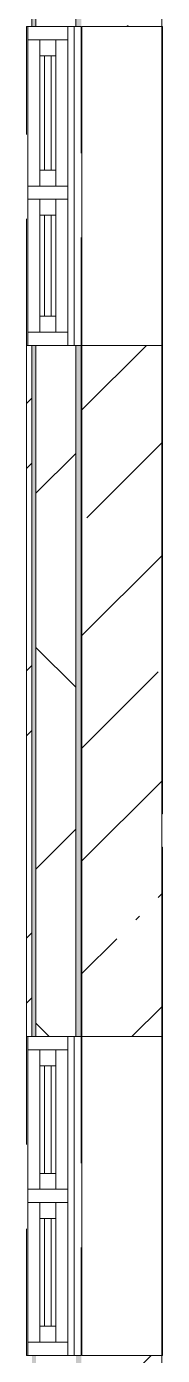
# Model space of a CAD drawing. Header units: millimetres. Extents: x 48966 to 155647, y -43515 to 30475.
# Drawn here: x 56824 to 57334, y 14017 to 19017 of the extents above; entities that cross this region are included whole.
import ezdxf

# ---------------------------------------------------------------- set-up
doc = ezdxf.new("R2010")
doc.units = ezdxf.units.MM
doc.linetypes.add('Осевые', pattern=[6350, 1270, -952.5, 3175, -952.5])
doc.linetypes.add('Сверху', pattern=[793.75, 476.25, -317.5])
for name, color, linetype, lineweight in [('Импосты витража', 7, 'Continuous', 9), ('Импосты витража-1', 7, 'Continuous', 18), ('Общие ребра', 7, 'Continuous', 9), ('Окна', 7, 'Continuous', 9), ('Окна-1', 7, 'Сверху', 9), ('Окна-2', 7, 'Continuous', 18), ('Оси-2', 7, 'Осевые', 9), ('Перекрытия', 7, 'Continuous', 9), ('Стены', 7, 'Continuous', 9), ('Стены-1', 7, 'Continuous', 18), ('Штриховка разреза-2', 7, 'Continuous', 9)]:
    doc.layers.add(name, color=color, linetype=linetype, lineweight=lineweight)
pattern_1 = [(0, (0, 0), (812.8, 203.2), [67.056, -542.544, 67.056, -542.544, -3251.2]), (0, (0, 0), (812.8, 203.2), [-1219.2, 67.056, -1152.144, 67.056, -542.544, -1422.4]), (0, (0, 0), (812.8, 203.2), [-3048, 67.056, -339.344, 67.056, -948.944]), (120, (304.8, 101.6), (-582.37636, 602.30545), [67.056, -542.544, 67.056, -542.544, -3251.2]), (120, (304.8, 101.6), (-582.37636, 602.30545), [-1219.2, 67.056, -1152.144, 67.056, -542.544, -1422.4]), (120, (304.8, 101.6), (-582.37636, 602.30545), [-3048, 67.056, -339.344, 67.056, -948.944]), (240, (406.4, 508), (-230.42364, -805.50545), [67.056, -542.544, 67.056, -542.544, -3251.2]), (240, (406.4, 508), (-230.42364, -805.50545), [-1219.2, 67.056, -1152.144, 67.056, -542.544, -1422.4]), (240, (406.4, 508), (-230.42364, -805.50545), [-3048, 67.056, -339.344, 67.056, -948.944])]

# ---------------------------------------------------------------- blocks, each defined once
blk = doc.blocks.new('M_Окно-Квадратный проем - 1200 x 11450 mm-1434535-План 2-го этажа на отм_ 0_000')
at = {"layer": 'Окна'}
for p, q in [((-608.2, -102.5), (-608.2, 102.5)), ((591.8, 102.5), (591.8, -102.5))]:
    blk.add_line(p, q, dxfattribs=at)
at = {"layer": 'Окна-1'}
for p, q in [((-608.2, 102.5), (591.8, 102.5)), ((591.8, -102.5), (-608.2, -102.5))]:
    blk.add_line(p, q, dxfattribs=at)
blk = doc.blocks.new('Панель окно - Верхнее левое-8279401-План 2-го этажа на отм_ 0_000')
at = {"layer": 'Окна'}
for p, q in [((215, 30), (-215, 30)), ((-215, 30), (-215, -30)), ((215, -30), (215, 30)), ((-215, -30), (215, -30))]:
    blk.add_line(p, q, dxfattribs=at)
at = {"layer": 'Окна-2'}
for p, q in [((-215, 30), (-275, 30)), ((-275, 30), (-275, -30)), ((-215, -30), (-215, 30)), ((215, 12.5), (-215, 12.5)), ((-215, 12.5), (-215, -12.5)), ((215, 30), (215, -30)), ((275, 30), (215, 30)), ((215, -12.5), (215, 12.5)), ((275, -30), (275, 30)), ((-275, -30), (-215, -30)), ((-215, -12.5), (215, -12.5)), ((215, -30), (275, -30))]:
    blk.add_line(p, q, dxfattribs=at)
blk = doc.blocks.new('Панель окно - Верхнее правое-8286427-План 2-го этажа на отм_ 0_000')
at = {"layer": 'Окна'}
for p, q in [((190, 30), (-190, 30)), ((-190, 30), (-190, -30)), ((190, -30), (190, 30)), ((-190, -30), (190, -30))]:
    blk.add_line(p, q, dxfattribs=at)
at = {"layer": 'Окна-2'}
for p, q in [((-190, 30), (-250, 30)), ((-250, 30), (-250, -30)), ((-190, -30), (-190, 30)), ((190, 12.5), (-190, 12.5)), ((-190, 12.5), (-190, -12.5)), ((190, 30), (190, -30)), ((250, 30), (190, 30)), ((190, -12.5), (190, 12.5)), ((250, -30), (250, 30)), ((-250, -30), (-190, -30)), ((-190, -12.5), (190, -12.5)), ((190, -30), (250, -30))]:
    blk.add_line(p, q, dxfattribs=at)
blk = doc.blocks.new('Прямоугольный импост - Прямоугольный импост 1-2037709-План 2-го этажа на отм_ 0_000')
at = {"layer": 'Импосты витража-1'}
for p, q in [((-50, 75), (0, 75)), ((-50, -75), (-50, 75)), ((0, 75), (0, -75)), ((0, -75), (-50, -75))]:
    blk.add_line(p, q, dxfattribs=at)
blk = doc.blocks.new('Прямоугольный импост - Прямоугольный импост 1-2037714-План 2-го этажа на отм_ 0_000')
at = {"layer": 'Импосты витража-1'}
for p, q in [((0, 75), (-50, 75)), ((-50, 75), (-50, -75)), ((0, -75), (0, 75)), ((-50, -75), (0, -75))]:
    blk.add_line(p, q, dxfattribs=at)
blk = doc.blocks.new('Прямоугольный импост - Прямоугольный импост 1-2108582-План 2-го этажа на отм_ 0_000')
at = {"layer": 'Импосты витража-1'}
for p, q in [((-25, 75), (25, 75)), ((-25, -75), (-25, 75)), ((25, 75), (25, -75)), ((25, -75), (-25, -75))]:
    blk.add_line(p, q, dxfattribs=at)
blk = doc.blocks.new('Прямоугольный импост - Прямоугольный импост 1-2125102-План 2-го этажа на отм_ 0_000')
at = {"layer": 'Импосты витража'}
for p, q in [((93481.6, 25742.1), (93481.6, 25892.1)), ((93481.6, 25892.1), (94056.6, 25892.1)), ((94056.6, 25742.1), (93481.6, 25742.1))]:
    blk.add_line(p, q, dxfattribs=at)
blk = doc.blocks.new('Прямоугольный импост - Прямоугольный импост 1-2125103-План 2-го этажа на отм_ 0_000')
at = {"layer": 'Импосты витража'}
for p, q in [((94056.6, 25892.1), (94581.6, 25892.1)), ((94581.6, 25892.1), (94581.6, 25742.1)), ((94581.6, 25742.1), (94056.6, 25742.1))]:
    blk.add_line(p, q, dxfattribs=at)
blk = doc.blocks.new('Панель окно - Верхнее левое-8277192-План 2-го этажа на отм_ 0_000')
at = {"layer": 'Окна'}
for p, q in [((202.5, 30), (-202.5, 30)), ((-202.5, 30), (-202.5, -30)), ((202.5, -30), (202.5, 30)), ((-202.5, -30), (202.5, -30))]:
    blk.add_line(p, q, dxfattribs=at)
at = {"layer": 'Окна-2'}
for p, q in [((-202.5, 30), (-262.5, 30)), ((-262.5, 30), (-262.5, -30)), ((-202.5, -30), (-202.5, 30)), ((202.5, 12.5), (-202.5, 12.5)), ((-202.5, 12.5), (-202.5, -12.5)), ((202.5, 30), (202.5, -30)), ((262.5, 30), (202.5, 30)), ((202.5, -12.5), (202.5, 12.5)), ((262.5, -30), (262.5, 30)), ((-262.5, -30), (-202.5, -30)), ((-202.5, -12.5), (202.5, -12.5)), ((202.5, -30), (262.5, -30))]:
    blk.add_line(p, q, dxfattribs=at)
blk = doc.blocks.new('Панель окно - Верхнее правое-8277188-План 2-го этажа на отм_ 0_000')
at = {"layer": 'Окна'}
for p, q in [((202.5, 30), (-202.5, 30)), ((-202.5, 30), (-202.5, -30)), ((202.5, -30), (202.5, 30)), ((-202.5, -30), (202.5, -30))]:
    blk.add_line(p, q, dxfattribs=at)
at = {"layer": 'Окна-2'}
for p, q in [((-202.5, 30), (-262.5, 30)), ((-262.5, 30), (-262.5, -30)), ((-202.5, -30), (-202.5, 30)), ((202.5, 12.5), (-202.5, 12.5)), ((-202.5, 12.5), (-202.5, -12.5)), ((202.5, 30), (202.5, -30)), ((262.5, 30), (202.5, 30)), ((202.5, -12.5), (202.5, 12.5)), ((262.5, -30), (262.5, 30)), ((-262.5, -30), (-202.5, -30)), ((-202.5, -12.5), (202.5, -12.5)), ((202.5, -30), (262.5, -30))]:
    blk.add_line(p, q, dxfattribs=at)
blk = doc.blocks.new('Прямоугольный импост - Прямоугольный импост 1-2125096-План 2-го этажа на отм_ 0_000')
at = {"layer": 'Импосты витража'}
for p, q in [((106031.6, 25892.1), (106581.6, 25892.1)), ((106581.6, 25892.1), (106581.6, 25742.1)), ((106581.6, 25742.1), (106031.6, 25742.1))]:
    blk.add_line(p, q, dxfattribs=at)
blk = doc.blocks.new('Прямоугольный импост - Прямоугольный импост 1-2125097-План 2-го этажа на отм_ 0_000')
at = {"layer": 'Импосты витража'}
for p, q in [((105481.6, 25742.1), (105481.6, 25892.1)), ((105481.6, 25892.1), (106031.6, 25892.1)), ((106031.6, 25742.1), (105481.6, 25742.1))]:
    blk.add_line(p, q, dxfattribs=at)

msp = doc.modelspace()

# ---------------------------------------------------------------- hatches: boundary and pattern name
at = {"layer": 'Штриховка разреза-2'}
h = msp.add_hatch(dxfattribs=at)
h.set_pattern_fill('FP_1', color=256, style=0, pattern_type=2)
h.set_pattern_definition([(45, (0, 0), (-424.264, 424.264), [600, -100, 20, -100]), (45, (0, 424), (-424.264, 424.264), [])])
h.paths.add_polyline_path([(57331.6, 13217.1), (57331.6, 14017.1), (57031.6, 14017.1), (57031.6, 13217.1)], flags=0)
h.paths.add_polyline_path([(57331.6, 15217.1), (57331.6, 17817.1), (57031.6, 17817.1), (57031.6, 15217.1)], flags=0)
h.paths.add_polyline_path([(57331.6, 19017.1), (57331.6, 21067.1), (57031.6, 21067.1), (57031.6, 19017.1)], flags=0)
h = msp.add_hatch(dxfattribs=at)
h.set_pattern_fill('FP_2', color=256, style=0, pattern_type=2)
h.set_pattern_definition([(45, (0, 0), (-502.894, 502.894), []), (45, (0, 762), (-502.894, 502.894), [])])
h.paths.add_polyline_path([(56824.1, -21673.3), (56844.1, -21672.9), (56844.1, -19082.9), (56824.1, -19082.9), (56824.1, -20579.5)], flags=0)
h.paths.add_polyline_path([(56824.1, -17882.9), (56844.1, -17882.9), (56844.1, -14684.1), (56824.1, -14684.1), (56824.1, -17102.7)], flags=0)
h.paths.add_polyline_path([(56824.1, -13484.1), (56844.1, -13484.1), (56844.1, -11682.9), (56824.1, -11682.9), (56824.1, -12467)], flags=0)
h.paths.add_polyline_path([(56824.1, -10482.9), (56844.1, -10482.9), (56844.1, -8682.9), (56824.1, -8682.9), (56824.1, -10149.1)], flags=0)
h.paths.add_polyline_path([(56844.1, -7482.9), (56844.1, -5682.9), (56824.1, -5682.9), (56824.1, -7482.9)], flags=0)
h.paths.add_polyline_path([(56844.1, -4482.9), (56844.1, -2682.9), (56824.1, -2682.9), (56824.1, -4482.9)], flags=0)
h.paths.add_polyline_path([(56824.1, -1482.9), (56844.1, -1482.9), (56844.1, 317.1), (56824.1, 317.1), (56824.1, -877.6)], flags=0)
h.paths.add_polyline_path([(56824.1, 1517.1), (56844.1, 1517.1), (56844.1, 3317.1), (56824.1, 3317.1)], flags=0)
h.paths.add_polyline_path([(56824.1, 4517.1), (56844.1, 4517.1), (56844.1, 6317.1), (56824.1, 6317.1), (56824.1, 6076)], flags=0)
h.paths.add_polyline_path([(56844.1, 7517.1), (56844.1, 9217.1), (56824.1, 9217.1), (56824.1, 7517.1)], flags=0)
h.paths.add_polyline_path([(56844.1, 10417.1), (56844.1, 14017.1), (56824.1, 14017.1), (56824.1, 10417.1)], flags=0)
h.paths.add_polyline_path([(56844.1, 15217.1), (56844.1, 17817.1), (56824.1, 17817.1), (56824.1, 15217.1)], flags=0)
h.paths.add_polyline_path([(56844.1, 19017.1), (56844.1, 20883), (56824.1, 20883), (56824.1, 19017.1)], flags=0)
h = msp.add_hatch(dxfattribs=at)
h.set_pattern_fill('FP_32', color=256, style=0, pattern_type=2)
h.set_pattern_definition(pattern_1)
h.paths.add_polyline_path([(56844.1, -21672.9), (56859.1, -21672.7), (56859.1, -19082.9), (56844.1, -19082.9), (56844.1, -20579.5)], flags=0)
h.paths.add_polyline_path([(56844.1, -17882.9), (56859.1, -17882.9), (56859.1, -14684.1), (56844.1, -14684.1), (56844.1, -17102.7)], flags=0)
h.paths.add_polyline_path([(56844.1, -13484.1), (56859.1, -13484.1), (56859.1, -11682.9), (56844.1, -11682.9), (56844.1, -12467)], flags=0)
h.paths.add_polyline_path([(56859.1, -10482.9), (56859.1, -8682.9), (56844.1, -8682.9), (56844.1, -10482.9)], flags=0)
h.paths.add_polyline_path([(56844.1, -7482.9), (56859.1, -7482.9), (56859.1, -5682.9), (56844.1, -5682.9)], flags=0)
h.paths.add_polyline_path([(56844.1, -4482.9), (56859.1, -4482.9), (56859.1, -2682.9), (56844.1, -2682.9), (56844.1, -3195.5)], flags=0)
h.paths.add_polyline_path([(56844.1, -1482.9), (56859.1, -1482.9), (56859.1, 317.1), (56844.1, 317.1), (56844.1, -877.6)], flags=0)
h.paths.add_polyline_path([(56859.1, 1517.1), (56859.1, 3317.1), (56844.1, 3317.1), (56844.1, 1517.1)], flags=0)
h.paths.add_polyline_path([(56859.1, 4517.1), (56859.1, 6317.1), (56844.1, 6317.1), (56844.1, 4517.1)], flags=0)
h.paths.add_polyline_path([(56844.1, 7517.1), (56859.1, 7517.1), (56859.1, 9217.1), (56844.1, 9217.1), (56844.1, 8393.9)], flags=0)
h.paths.add_polyline_path([(56844.1, 10417.1), (56859.1, 10417.1), (56859.1, 14017.1), (56844.1, 14017.1), (56844.1, 10711.8)], flags=0)
h.paths.add_polyline_path([(56844.1, 15217.1), (56859.1, 15217.1), (56859.1, 17817.1), (56844.1, 17817.1), (56844.1, 15347.5)], flags=0)
h.paths.add_polyline_path([(56859.1, 19017.1), (56859.1, 20883), (56844.1, 20883), (56844.1, 19017.1)], flags=0)
h = msp.add_hatch(dxfattribs=at)
h.set_pattern_fill('FP_33', color=256, style=0, pattern_type=2)
h.set_pattern_definition([(45, (0, 0), (-707.107, 707.107), []), (135, (0, 0), (-707.107, -707.107), [])])
h.paths.add_polyline_path([(56859.1, -21672.7), (56986.9, -21670.6), (57009.1, -21667.2), (57009.1, -19082.9), (56859.1, -19082.9), (56859.1, -20579.5)], flags=0)
h.paths.add_polyline_path([(57009.1, -17882.9), (57009.1, -14684.1), (56859.1, -14684.1), (56859.1, -17882.9)], flags=0)
h.paths.add_polyline_path([(57009.1, -13484.1), (57009.1, -11682.9), (56859.1, -11682.9), (56859.1, -13484.1)], flags=0)
h.paths.add_polyline_path([(57009.1, -10482.9), (57009.1, -8682.9), (56859.1, -8682.9), (56859.1, -10482.9)], flags=0)
h.paths.add_polyline_path([(57009.1, -7482.9), (57009.1, -5682.9), (56859.1, -5682.9), (56859.1, -7482.9)], flags=0)
h.paths.add_polyline_path([(56859.1, -4482.9), (57009.1, -4482.9), (57009.1, -2682.9), (56859.1, -2682.9), (56859.1, -3195.5)], flags=0)
h.paths.add_polyline_path([(57009.1, -1482.9), (57009.1, 317.1), (56859.1, 317.1), (56859.1, -1482.9)], flags=0)
h.paths.add_polyline_path([(57009.1, 1517.1), (57009.1, 3317.1), (56859.1, 3317.1), (56859.1, 1517.1)], flags=0)
h.paths.add_polyline_path([(57009.1, 4517.1), (57009.1, 6317.1), (56859.1, 6317.1), (56859.1, 4517.1)], flags=0)
h.paths.add_polyline_path([(57009.1, 7517.1), (57009.1, 9217.1), (56859.1, 9217.1), (56859.1, 7517.1)], flags=0)
h.paths.add_polyline_path([(57009.1, 10417.1), (57009.1, 14017.1), (56859.1, 14017.1), (56859.1, 10417.1)], flags=0)
h.paths.add_polyline_path([(57009.1, 15217.1), (57009.1, 17817.1), (56859.1, 17817.1), (56859.1, 15217.1)], flags=0)
h.paths.add_polyline_path([(56859.1, 19017.1), (57009.1, 19017.1), (57009.1, 20883), (56859.1, 20883), (56859.1, 19983.3)], flags=0)
h = msp.add_hatch(dxfattribs=at)
h.set_pattern_fill('FP_32', color=256, style=0, pattern_type=2)
h.set_pattern_definition(pattern_1)
h.paths.add_polyline_path([(57009.1, -21667.2), (57029.1, -21665.6), (57029.1, -19082.9), (57009.1, -19082.9), (57009.1, -20579.5)], flags=0)
h.paths.add_polyline_path([(57009.1, -17882.9), (57029.1, -17882.9), (57029.1, -14684.1), (57009.1, -14684.1), (57009.1, -17102.7)], flags=0)
h.paths.add_polyline_path([(57029.1, -13484.1), (57029.1, -11682.9), (57009.1, -11682.9), (57009.1, -13484.1)], flags=0)
h.paths.add_polyline_path([(57029.1, -10482.9), (57029.1, -8682.9), (57009.1, -8682.9), (57009.1, -10482.9)], flags=0)
h.paths.add_polyline_path([(57009.1, -7482.9), (57029.1, -7482.9), (57029.1, -5682.9), (57009.1, -5682.9)], flags=0)
h.paths.add_polyline_path([(57009.1, -4482.9), (57029.1, -4482.9), (57029.1, -2682.9), (57009.1, -2682.9), (57009.1, -3195.5)], flags=0)
h.paths.add_polyline_path([(57009.1, -1482.9), (57029.1, -1482.9), (57029.1, 317.1), (57009.1, 317.1), (57009.1, -877.6)], flags=0)
h.paths.add_polyline_path([(57009.1, 1517.1), (57029.1, 1517.1), (57029.1, 3317.1), (57009.1, 3317.1)], flags=0)
h.paths.add_polyline_path([(57029.1, 4517.1), (57029.1, 6317.1), (57009.1, 6317.1), (57009.1, 4517.1)], flags=0)
h.paths.add_polyline_path([(57009.1, 7517.1), (57029.1, 7517.1), (57029.1, 9217.1), (57009.1, 9217.1), (57009.1, 8393.9)], flags=0)
h.paths.add_polyline_path([(57029.1, 10417.1), (57029.1, 14017.1), (57009.1, 14017.1), (57009.1, 10417.1)], flags=0)
h.paths.add_polyline_path([(57009.1, 15217.1), (57029.1, 15217.1), (57029.1, 17817.1), (57009.1, 17817.1), (57009.1, 15347.5)], flags=0)
h.paths.add_polyline_path([(57009.1, 19017.1), (57029.1, 19017.1), (57029.1, 20883), (57009.1, 20883), (57009.1, 19983.3)], flags=0)

# ---------------------------------------------------------------- linework, layer by layer
at = {"layer": 'Общие ребра'}
for p, q in [((56844.1, 20883), (56844.1, 19017.1)), ((56859.1, 20883), (56859.1, 19017.1)), ((57009.1, 20883), (57009.1, 19017.1)), ((56844.1, 17817.1), (56844.1, 15217.1)), ((56859.1, 17817.1), (56859.1, 15217.1)), ((57009.1, 17817.1), (57009.1, 15217.1)), ((57331.6, 16054.6), (57331.6, 17817.1)), ((57331.6, 17817.1), (57331.6, 16054.6)), ((57331.6, 15217.1), (57331.6, 15929.6)), ((57331.6, 15929.6), (57331.6, 15217.1))]:
    msp.add_line(p, q, dxfattribs=at)
at = {"layer": 'Оси-2'}
msp.add_line((57331.6, 25417.1), (57331.6, -41737.8), dxfattribs=at)
at = {"layer": 'Перекрытия'}
for p, q in [((57331.6, 21067.1), (57331.6, 13217.1)), ((57002.7, 17817.1), (57002.7, 19017.1)), ((57002.7, 14017.1), (57002.7, 15217.1))]:
    msp.add_line(p, q, dxfattribs=at)
at = {"layer": 'Стены'}
for p, q in [((57031.6, 17817.1), (57031.6, 19017.1)), ((57031.6, 19017.1), (57331.6, 19017.1)), ((57333.6, 19017.1), (57331.6, 19017.1)), ((57333.6, 19017.1), (57333.6, 17817.1)), ((57031.6, 17817.1), (57331.6, 17817.1)), ((57333.6, 17817.1), (57331.6, 17817.1)), ((57031.6, 14017.1), (57031.6, 15217.1)), ((57331.6, 15217.1), (57031.6, 15217.1)), ((57333.6, 15217.1), (57331.6, 15217.1)), ((57333.6, 15217.1), (57333.6, 14017.1)), ((57031.6, 14017.1), (57331.6, 14017.1)), ((57331.6, 14017.1), (57333.6, 14017.1))]:
    msp.add_line(p, q, dxfattribs=at)
at = {"layer": 'Стены-1'}
for p, q in [((57029.1, 17817.1), (56824.1, 17817.1)), ((56824.1, 17817.1), (56824.1, 15217.1)), ((57029.1, 15217.1), (57029.1, 17817.1)), ((57331.6, 17817.1), (57031.6, 17817.1)), ((57031.6, 17817.1), (57031.6, 15217.1)), ((57333.6, 17817.1), (57331.6, 17817.1)), ((57333.6, 16054.6), (57333.6, 17817.1)), ((57331.6, 15929.6), (57331.6, 16054.6)), ((57331.6, 16054.6), (57333.6, 16054.6)), ((57333.6, 15929.6), (57331.6, 15929.6)), ((57333.6, 15217.1), (57333.6, 15929.6)), ((56824.1, 15217.1), (57029.1, 15217.1)), ((57031.6, 15217.1), (57331.6, 15217.1)), ((57331.6, 15217.1), (57333.6, 15217.1))]:
    msp.add_line(p, q, dxfattribs=at)

# ---------------------------------------------------------------- block references
at = {"layer": 'Импосты витража'}
for name, p, rotation in [('Прямоугольный импост - Прямоугольный импост 1-2037714-План 2-го этажа на отм_ 0_000', (56904.1, 19017.1), 90), ('Прямоугольный импост - Прямоугольный импост 1-2125102-План 2-го этажа на отм_ 0_000', (31087, 112448.7), 270.0000000000004), ('Прямоугольный импост - Прямоугольный импост 1-2125103-План 2-го этажа на отм_ 0_000', (31087, 112448.7), 270), ('Прямоугольный импост - Прямоугольный импост 1-2125097-План 2-го этажа на отм_ 0_000', (31087, 120648.7), 270.0000000000004), ('Прямоугольный импост - Прямоугольный импост 1-2125096-План 2-го этажа на отм_ 0_000', (31087, 120648.7), 270), ('Прямоугольный импост - Прямоугольный импост 1-2037714-План 2-го этажа на отм_ 0_000', (56904.1, 14017.1), 270)]:
    msp.add_blockref(name, p, dxfattribs=dict(at, rotation=rotation))
at = {"layer": 'Импосты витража', "extrusion": (0, 0, -1)}
for name, p, rotation in [('Прямоугольный импост - Прямоугольный импост 1-2108582-План 2-го этажа на отм_ 0_000', (-56904.1, 18392.1), 270), ('Прямоугольный импост - Прямоугольный импост 1-2037709-План 2-го этажа на отм_ 0_000', (-56904.1, 17817.1), 270), ('Прямоугольный импост - Прямоугольный импост 1-2037709-План 2-го этажа на отм_ 0_000', (-56904.1, 15217.1), 90), ('Прямоугольный импост - Прямоугольный импост 1-2108582-План 2-го этажа на отм_ 0_000', (-56904.1, 14617.1), 90)]:
    msp.add_blockref(name, p, dxfattribs=dict(at, rotation=rotation))
at = {"layer": 'Окна'}
for name, p, rotation in [('M_Окно-Квадратный проем - 1200 x 11450 mm-1434535-План 2-го этажа на отм_ 0_000', (56926.6, 18425.3), 89.99999999999991), ('Панель окно - Верхнее левое-8279401-План 2-го этажа на отм_ 0_000', (56904.1, 18692.1), 270), ('Панель окно - Верхнее правое-8286427-План 2-го этажа на отм_ 0_000', (56904.1, 18117.1), 270), ('M_Окно-Квадратный проем - 1200 x 11450 mm-1434535-План 2-го этажа на отм_ 0_000', (56926.6, 14625.3), 89.99999999999991), ('Панель окно - Верхнее правое-8277188-План 2-го этажа на отм_ 0_000', (56904.1, 14904.6), 90), ('Панель окно - Верхнее левое-8277192-План 2-го этажа на отм_ 0_000', (56904.1, 14329.6), 90)]:
    msp.add_blockref(name, p, dxfattribs=dict(at, rotation=rotation))

doc.saveas('drawing.dxf')
